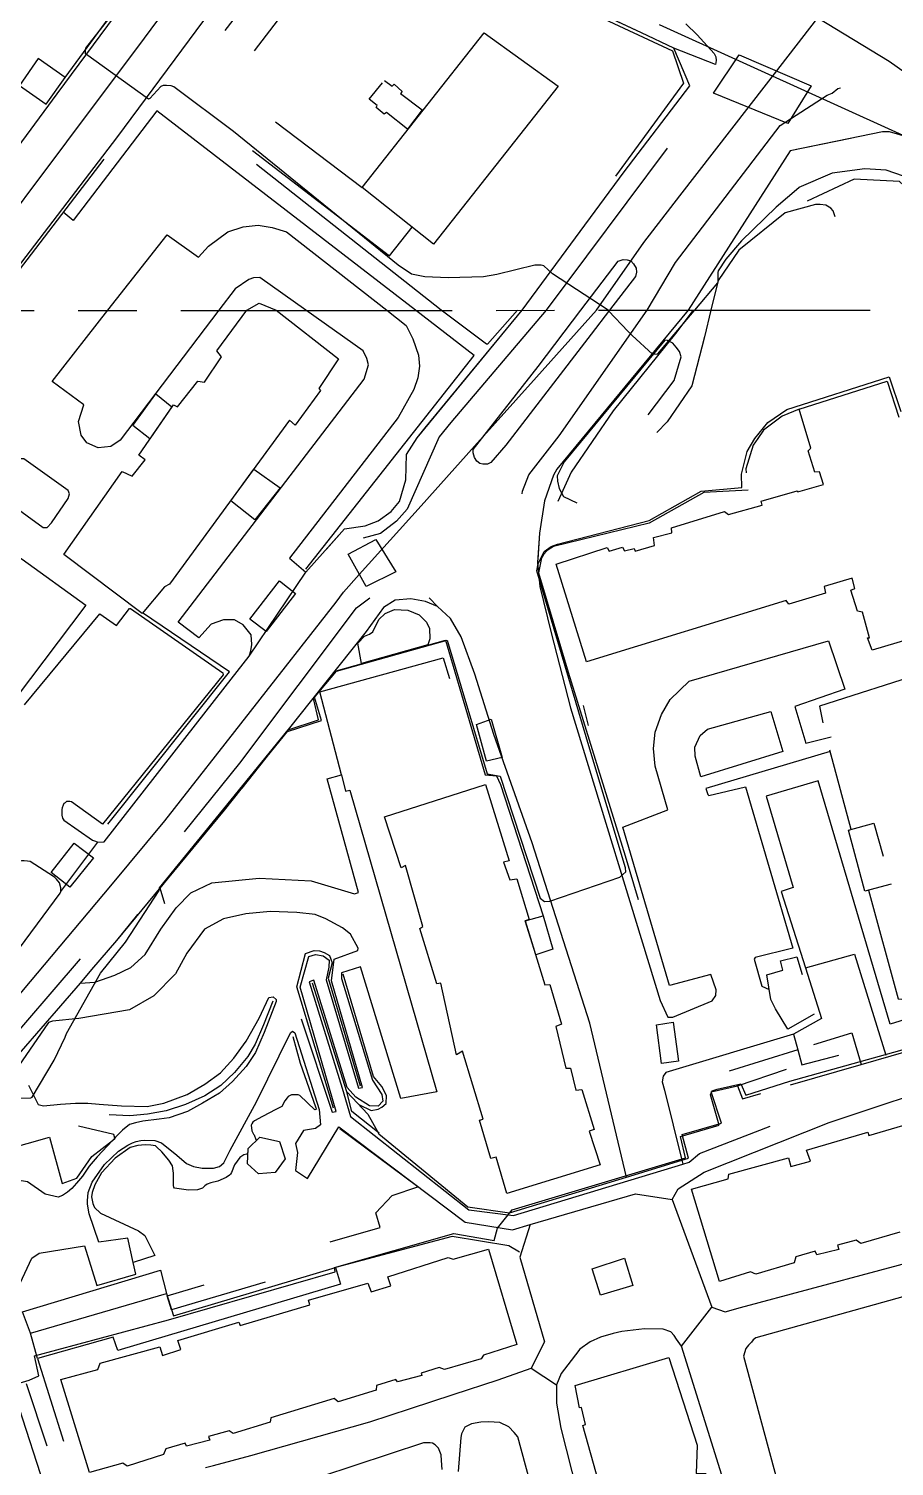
# Model space of a CAD drawing. Header units: millimetres. Extents: x 198785 to 203305, y 542885 to 545889.
# Drawn here: x 201592.6 to 201698.2, y 544363.3 to 544538.7 of the extents above; entities that cross this region are included whole.
import ezdxf

# ---------------------------------------------------------------- set-up
doc = ezdxf.new("R2010")
doc.units = ezdxf.units.MM
for name, pattern in [('FENCE_25K', [54.3, 28.7, -9.2, -16.4]), ('HIDDEN_BULD_25K', [28.8, 18.4, -10.4]), ('HIDDEN_EMD_25K', [50.97, 33.12, -5.36, 7.13, -5.36]), ('HIDDEN_IN_25K', [56.5, 36.5, -20])]:
    doc.linetypes.add(name, pattern=pattern)
for name, color, linetype in [('A0013114', 253, 'Continuous'), ('A0013118', 253, 'Continuous'), ('A0023214', 253, 'Continuous'), ('A0033324', 253, 'Continuous'), ('A0043325', 253, 'Continuous'), ('B0014111', 253, 'Continuous'), ('B0014115', 253, 'Continuous'), ('B0014116', 253, 'Continuous'), ('B0024120', 253, 'Continuous'), ('B0024127', 253, 'Continuous'), ('C0076117', 253, 'Continuous'), ('C0523121', 253, 'Continuous'), ('F0017111', 253, 'Continuous'), ('F0047224', 253, 'Continuous'), ('G0018117', 253, 'Continuous')]:
    doc.layers.add(name, color=color, linetype=linetype)

msp = doc.modelspace()

# ---------------------------------------------------------------- linework, layer by layer
at = {"layer": 'A0013114'}
for points in [[(201576.7, 544504.33), (201584.81, 544515.52), (201596.08, 544530.74), (201612.76, 544553.29), (201613.82, 544560.62), (201611.72, 544564.22), (201611.1, 544564.51), (201582.54, 544576.79)], [(201652.78, 544504.34), (201665.24, 544521.25), (201673.25, 544531.75), (201671.29, 544536.33), (201667.33, 544538.21), (201631.77, 544554.85), (201629.03, 544555.07), (201623.61, 544552.82), (201603.32, 544525.39), (201587.22, 544504.34)], [(201716.91, 544504.35), (201711.82, 544512.46), (201704.7, 544520.94), (201703.39, 544522.69), (201702.68, 544523.39), (201701.04, 544524.73), (201700.47, 544525.04), (201699.84, 544525.47), (201697.59, 544526.1), (201696.74, 544526.12), (201685.47, 544523.8), (201673.05, 544504.35)], [(201590.1, 544424.63), (201596.45, 544433.21), (201596.51, 544433.42), (201601.03, 544439.42), (201601.81, 544439.48), (201616.55, 544458.37), (201619.5, 544462.11), (201626.42, 544472.38), (201628.76, 544475.01), (201631.13, 544477.66), (201633.65, 544478.03), (201635.23, 544478.66), (201636.81, 544479.8), (201637.81, 544481.01), (201638.61, 544483.64), (201638.69, 544486.74), (201639.97, 544488.79), (201640.96, 544490), (201652.78, 544504.34)], [(201652.78, 544504.34), (201652.78, 544504.34)], [(201673.05, 544504.35), (201657, 544484.94), (201656.6, 544484.21)], [(201673.05, 544504.35), (201673.05, 544504.35)], [(201637.32, 544468.95), (201635.88, 544468.05), (201633.78, 544465.15), (201625.53, 544454.76), (201616.45, 544443.34), (201603.3, 544427.44), (201600.28, 544423.87), (201598.88, 544422.22), (201589.29, 544411.13), (201588.96, 544411.15), (201588.43, 544411.1), (201588.13, 544410.99), (201581.3, 544402.1), (201569.33, 544385.54), (201566.12, 544381.18), (201562.2, 544376.24), (201560.21, 544373.07), (201559.41, 544368.9), (201558.57, 544368.43), (201571.88, 544346.83)]]:
    msp.add_lwpolyline(points, dxfattribs=at)
at = {"layer": 'A0013118'}
for points in [[(201602.26, 544504.34), (201609.48, 544513.56), (201613.3, 544510.82), (201614.52, 544512.15), (201616.9, 544513.9), (201618.77, 544514.53), (201620.59, 544514.74), (201622.29, 544514.46), (201624.03, 544513.91), (201636.28, 544504.34)], [(201626.42, 544504.34), (201620.8, 544508.33), (201620.03, 544508.28), (201619.46, 544508.1), (201617.78, 544506.94), (201615.8, 544504.34)], [(201615.81, 544504.34), (201603.76, 544488.47), (201602.64, 544487.71), (201601.07, 544487.57), (201599.69, 544488.16), (201598.99, 544489.11), (201598.69, 544490.77), (201599.31, 544492.78), (201595.45, 544495.64), (201602.26, 544504.34)], [(201602.26, 544504.34), (201602.26, 544504.34)], [(201619.5, 544462.11), (201619.71, 544462.77), (201619.8, 544463.54), (201619.72, 544464.73), (201618.77, 544465.93), (201617.7, 544466.57), (201616.36, 544466.56), (201614.87, 544466.05), (201613.36, 544464.35), (201610.82, 544466.28), (201633.52, 544495.93), (201634.05, 544497.67), (201633.85, 544498.46), (201633.39, 544499.4), (201626.42, 544504.34)], [(201615.81, 544504.34), (201615.81, 544504.34)], [(201636.28, 544504.34), (201638.64, 544502.49), (201639.46, 544500.86), (201640.14, 544498.85), (201640.25, 544497.52), (201640.08, 544496.1), (201639.58, 544494.67), (201637.66, 544491.27), (201624.42, 544474.07), (201626.42, 544472.38)], [(201626.42, 544504.34), (201626.42, 544504.34)], [(201636.28, 544504.34), (201636.28, 544504.34)], [(201656.6, 544484.21), (201655.53, 544481.07), (201654.89, 544477.12), (201654.66, 544473.54), (201654.96, 544470.64), (201656.33, 544464.99), (201658.7, 544455.8), (201669.64, 544420.1)], [(201661.06, 544417.35), (201654.03, 544439.34), (201649.35, 544452.57), (201647.01, 544459.94), (201645.36, 544464.48), (201644.05, 544466.72), (201642.48, 544468.17), (201641.01, 544468.79), (201639.21, 544469.11), (201637.32, 544468.95)], [(201592.11, 544456.2), (201601.28, 544467.28), (201603.32, 544465.88), (201604.89, 544467.93), (201605.04, 544467.96), (201616.29, 544460.07), (201616.32, 544459.85), (201601.59, 544441.6), (201597.84, 544444.36), (201597.64, 544444.39), (201597.3, 544444.38), (201597.21, 544444.38), (201597.05, 544444.24), (201596.91, 544444.14), (201596.82, 544443.93), (201596.68, 544443.61), (201596.63, 544443.42), (201596.63, 544442.93), (201596.66, 544442.71), (201596.74, 544442.35), (201596.87, 544442.1), (201600.4, 544439.67), (201600.76, 544439.54), (201601.03, 544439.42)], [(201669.64, 544420.1), (201670.57, 544418.05), (201671.16, 544418.07), (201675.97, 544420.05), (201676.42, 544420.71), (201676.47, 544421.4), (201675.79, 544423.26), (201670.75, 544421.92), (201665.08, 544441.26), (201670.57, 544443.37), (201669.02, 544448.7), (201668.8, 544450.85), (201669.03, 544452.86), (201669.77, 544454.99), (201670.84, 544456.85), (201673.17, 544459.07), (201690.15, 544464.01), (201692.16, 544458.08), (201686.03, 544455.97), (201687.4, 544451.52), (201690.47, 544452.29)], [(201674.59, 544447.4), (201673.88, 544449.91), (201673.83, 544451.01), (201674.52, 544452.43), (201675.41, 544453.21), (201683.12, 544455.39), (201684.58, 544450.48), (201674.59, 544447.4)], [(201596.51, 544433.42), (201596.53, 544433.84), (201596.38, 544434.45), (201595.99, 544434.91), (201595.79, 544435.1), (201595.64, 544435.23), (201592.79, 544437.06), (201592.45, 544437.12), (201592.04, 544437.16), (201591.73, 544437.16), (201591.32, 544437.08), (201590.89, 544436.91), (201590.68, 544436.71), (201588.78, 544434.54), (201580.82, 544441.08), (201589.38, 544452.77)], [(201690.36, 544450.5), (201675.21, 544445.96), (201675.45, 544445.25), (201675.56, 544445.11), (201680.02, 544446.19), (201685.82, 544426.47), (201681.19, 544425.34), (201681.08, 544425.13), (201682.01, 544421.84), (201682.91, 544421.45)], [(201598.88, 544422.22), (201600.67, 544422.33), (201603.11, 544423.17), (201605.08, 544424.14), (201606.79, 544425.72), (201608.71, 544428.8), (201610.6, 544431.42), (201612.39, 544433.25), (201614.96, 544434.47), (201620.71, 544435.01), (201627.04, 544434.7), (201632.35, 544433.12), (201632.81, 544433.28), (201629.02, 544447.14), (201630.74, 544447.65), (201631.23, 544445.65), (201631.77, 544445.76), (201642.39, 544408.97), (201637.99, 544408.15), (201633.08, 544424.2), (201630.77, 544423.48), (201630.74, 544422.78), (201634.55, 544410.36), (201635.68, 544408.64), (201635.78, 544407.8), (201635.21, 544407.21), (201634.16, 544407.24), (201632.51, 544408.28), (201631.43, 544409.5), (201627.37, 544422.56), (201626.8, 544422.37), (201630.83, 544409.38)], [(201625.82, 544417.88), (201629.63, 544406.46), (201630.12, 544406.57), (201625.71, 544421.74), (201626.76, 544425.47), (201627.57, 544425.7), (201628.51, 544425.55), (201629.27, 544425.03), (201629.23, 544424.16), (201628.89, 544422.63), (201632.84, 544409.38), (201633.33, 544409.5), (201629.55, 544422.49), (201629.85, 544425.14), (201632.75, 544426.19), (201632.8, 544426.48), (201631.86, 544428.19), (201630.89, 544428.95), (201628.83, 544430.05), (201627.56, 544430.59), (201625.3, 544430.84), (201622.07, 544430.96), (201619.1, 544430.66), (201616.36, 544430.05), (201614.03, 544428.82), (201611.9, 544425.88), (201610.51, 544423.35), (201607.86, 544420.67), (201604.89, 544418.97), (201598.7, 544417.89), (201595.5, 544417.59), (201595, 544417.41), (201590.45, 544410.8)], [(201592.59, 544409.77), (201593.77, 544407.42), (201594.42, 544407.26), (201596.5, 544407.44), (201598.31, 544407.57), (201599.27, 544407.55), (201599.83, 544407.55), (201601.19, 544407.46), (201603.91, 544407.26), (201607.05, 544407.17), (201609.09, 544407.55), (201611.92, 544408.63), (201614.08, 544409.88), (201615.98, 544411.25), (201617.62, 544413.06), (201619.12, 544415.13), (201620.71, 544417.95), (201621.89, 544420.45), (201622.44, 544420.54), (201622.77, 544420.21), (201622.79, 544419.97), (201621.33, 544416.18), (201620.25, 544413.74), (201619.14, 544412.04), (201617.46, 544410.2), (201615.87, 544408.77), (201613.82, 544407.56), (201611.96, 544406.56), (201609.72, 544405.78), (201608.53, 544405.62), (201606.54, 544405.38), (201605.62, 544405.16), (201604.91, 544404.95), (201604.06, 544404.29), (201603.18, 544403.4), (201603.1, 544403.31)], [(201665.5, 544398.55), (201661.06, 544417.35)], [(201605.36, 544388.12), (201604.68, 544391.11), (201601.15, 544390.61), (201599.99, 544394.08), (201599.76, 544395.25), (201599.77, 544395.65), (201599.85, 544396.67), (201600.33, 544397.94), (201601.86, 544400.09), (201603.54, 544401.69), (201604.68, 544402.46), (201605.27, 544402.72), (201605.71, 544402.89), (201606.27, 544403.02), (201606.77, 544403.06), (201607.97, 544403), (201608.81, 544402.71), (201610.67, 544401.21), (201611.87, 544400.2), (201612.72, 544399.83), (201613.78, 544399.65), (201615.14, 544399.63), (201615.86, 544399.82), (201616.42, 544400.3), (201616.66, 544400.78), (201617.17, 544401.85), (201620.38, 544407.72), (201624.54, 544416.14), (201624.78, 544416.36), (201625.07, 544416.16), (201628.03, 544406.78), (201628.13, 544405.86), (201628.18, 544404.91), (201627.57, 544404.48), (201626.12, 544404.22), (201625.13, 544402.66), (201625.38, 544401.55), (201625.14, 544399.36), (201626.61, 544398.38), (201630.42, 544404.68), (201645.82, 544393.06), (201651.61, 544392.12), (201653.78, 544392.75)], [(201685.9, 544415.99), (201670.33, 544411.32), (201669.99, 544410.88), (201669.85, 544410.19), (201670.13, 544409.14), (201672.26, 544400.6)], [(201671.09, 544395.82), (201671.82, 544397.13), (201674.97, 544399.13), (201690.22, 544405.19), (201706.39, 544410.56), (201704.83, 544415.37)], [(201630.83, 544409.38), (201631.85, 544405.94), (201646.27, 544394.53), (201651.74, 544393.85), (201672.38, 544400.13)], [(201603.1, 544403.31), (201602.82, 544403.02)], [(201672.38, 544400.13), (201673.15, 544400.37), (201674.4, 544401.42), (201683.05, 544404.75)], [(201602.82, 544403.02), (201600.97, 544401.02), (201599.96, 544399.89), (201599.17, 544398.65), (201598.44, 544397.79), (201597.88, 544397.14), (201597.32, 544396.71), (201596.72, 544396.31), (201596.18, 544396.09), (201594.61, 544396.45), (201592.44, 544397.97), (201590.17, 544398.33), (201588.79, 544398.28), (201587.41, 544397.72), (201586.03, 544396.32), (201585.7, 544395.43), (201585.67, 544390.72), (201585.62, 544389.67), (201585.34, 544388.87)], [(201672.26, 544400.6), (201672.38, 544400.13)], [(201653.78, 544392.75), (201666.62, 544396.51), (201671.09, 544395.82)], [(201671.09, 544395.82), (201675.91, 544382.65)], [(201653.78, 544392.75), (201652.52, 544388.78), (201655.52, 544378.45), (201653.9, 544375.24)], [(201677.97, 544359.57), (201672.23, 544377.91), (201675.91, 544382.65), (201677.53, 544382.11), (201679.4, 544382.61), (201713.39, 544391.75), (201714.22, 544391.63), (201717.85, 544390.48), (201718.21, 544390.13), (201719.3, 544386.82), (201715.07, 544385.43), (201714.67, 544386.8), (201714.47, 544387.09), (201714.21, 544387.26), (201712.8, 544387.43), (201708.7, 544386.59), (201681.27, 544378.91), (201680.98, 544378.68), (201680.78, 544378.39), (201680.4, 544378.02), (201680.08, 544377.64), (201679.77, 544376.69), (201684.59, 544358.92)], [(201589.63, 544381.42), (201592.99, 544388.67), (201593.88, 544389.28), (201599.42, 544390.16), (201600.92, 544385.3), (201605.69, 544386.7), (201605.36, 544388.12)], [(201672.23, 544377.91), (201671.61, 544378.77), (201671.33, 544379.23), (201670.91, 544379.64), (201669.97, 544379.99), (201667.71, 544380.01), (201665.65, 544379.8), (201664.94, 544379.69), (201663.87, 544379.46), (201662.33, 544379.02), (201661.08, 544378.44), (201659.84, 544377.54), (201658.75, 544376.16), (201657.53, 544374.59), (201656.98, 544373.18)], [(201614.18, 544363.1), (201615.16, 544363.36), (201619.68, 544364.57), (201634.2, 544368.66), (201639.19, 544370.31), (201644.38, 544372.01), (201649.88, 544373.82), (201653.9, 544375.24), (201656.98, 544373.18), (201656.98, 544371.45), (201656.98, 544370.94), (201657.51, 544367.89), (201659.49, 544360.05)], [(201657.97, 544345.82), (201652.28, 544366.86), (201651.8, 544367.38), (201651.17, 544368.06), (201650.08, 544368.6), (201648.68, 544368.67), (201647.75, 544368.63), (201646.61, 544368.45), (201645.8, 544368.01), (201645.41, 544367.21), (201645.33, 544366.77), (201644.97, 544362.63)], [(201643.05, 544362.84), (201642.97, 544363.94), (201642.92, 544364.66), (201642.57, 544365.48), (201642.16, 544365.86), (201641.85, 544366.09), (201641.57, 544366.12), (201640.98, 544366.12), (201640.76, 544366.1), (201619.82, 544359.21)]]:
    msp.add_lwpolyline(points, dxfattribs=at)
at = {"layer": 'A0023214'}
for points in [[(201581.85, 544504.33), (201581.85, 544504.34), (201602.32, 544531.68), (201605.9, 544536.46), (201622.66, 544559.11), (201629.67, 544568.58)], [(201661.87, 544504.35), (201661.87, 544504.35), (201667.61, 544512.6), (201672.02, 544518.3), (201682.58, 544531.94), (201688.86, 544540.05)], [(201688.86, 544540.05), (201697.56, 544534.74), (201702.45, 544531.3), (201702.89, 544530.99), (201704.77, 544529.67), (201710.24, 544524.03), (201713.45, 544518.93), (201715.06, 544516.38), (201716.78, 544513.22), (201721.62, 544504.35), (201721.62, 544504.35)], [(201549.83, 544376.29), (201555.76, 544379.92), (201564.89, 544386.52), (201585.55, 544413.81), (201602.63, 544434.09), (201609.21, 544442.04), (201630.1, 544468.71), (201631, 544469.95), (201632.91, 544472.08), (201640.46, 544480.48), (201646.99, 544487.76), (201654.53, 544496.16), (201661.87, 544504.35)]]:
    msp.add_lwpolyline(points, dxfattribs=at)
at = {"layer": 'A0033324', "linetype": 'HIDDEN_IN_25K', "flags": 128}
for points in [[(201676.39, 544534.35), (201671.29, 544536.33), (201667.33, 544538.21), (201631.77, 544554.85), (201629.03, 544555.07), (201623.61, 544552.82), (201629.34, 544556.9), (201633.46, 544558.47), (201652.4, 544549.61), (201671.15, 544540.83), (201674.13, 544537.97), (201676.2, 544535.67), (201676.41, 544535.26), (201676.46, 544534.84), (201676.39, 544534.35)], [(201652.78, 544504.34), (201665.24, 544521.25), (201673.25, 544531.75), (201671.29, 544536.33), (201676.39, 544534.35), (201676.33, 544533.95), (201671.8, 544525.91), (201655.72, 544504.34), (201655.72, 544504.34)], [(201668.05, 544504.35), (201671.51, 544510.16), (201684.25, 544526.88), (201690.01, 544530.58), (201690.59, 544530.84), (201691.3, 544531.42), (201693.21, 544531.82), (201695.1, 544531.83), (201697, 544531.38), (201701.16, 544528.87), (201700.38, 544527.26), (201697.59, 544526.1), (201696.74, 544526.12), (201685.47, 544523.8), (201673.05, 544504.35)], [(201655.72, 544504.34), (201644.08, 544490.63), (201642.65, 544488.91), (201638.76, 544480.05), (201637.48, 544478.59), (201635.5, 544477.11), (201633.24, 544476.49), (201631.15, 544475.55), (201628.72, 544473.52), (201626.36, 544471), (201625.35, 544471.18), (201624.43, 544471.81), (201624.04, 544472.86), (201624.1, 544473.6), (201624.42, 544474.07), (201626.42, 544472.38), (201628.76, 544475.01), (201631.13, 544477.66), (201633.65, 544478.03), (201635.23, 544478.66), (201636.81, 544479.8), (201637.81, 544481.01), (201638.61, 544483.64), (201638.69, 544486.74), (201639.97, 544488.79), (201652.78, 544504.34), (201652.78, 544504.34)], [(201673.05, 544504.35), (201673.05, 544504.35), (201657, 544484.94), (201656.6, 544484.21), (201655.53, 544481.07), (201654.89, 544477.12), (201654.66, 544473.54), (201654.96, 544470.64), (201655.47, 544468.55), (201654.05, 544469.74), (201652.85, 544471.49), (201652.53, 544472.4), (201652.35, 544473.73), (201652.29, 544474.86), (201652.29, 544477.26), (201652.48, 544479.98), (201652.83, 544482.25), (201653.6, 544484.26), (201657.31, 544489.03), (201668.05, 544504.35), (201668.05, 544504.35)], [(201641.46, 544469.24), (201642.48, 544468.17), (201641.01, 544468.79), (201639.21, 544469.11), (201637.32, 544468.95), (201635.88, 544468.05), (201633.78, 544465.15), (201625.53, 544454.76), (201616.45, 544443.34), (201603.3, 544427.44), (201600.28, 544423.87), (201598.88, 544422.22), (201589.29, 544411.13), (201588.96, 544411.15), (201588.43, 544411.1), (201588.13, 544410.99), (201581.3, 544402.1), (201569.33, 544385.54), (201566.12, 544381.18), (201562.2, 544376.24), (201560.21, 544373.07), (201559.41, 544368.9), (201558.57, 544368.43), (201558.53, 544369.13), (201559.23, 544373.16), (201560.05, 544375.02), (201561.11, 544377.43), (201561.42, 544378.12), (201569.05, 544387.57), (201588.25, 544412.78), (201601.82, 544428.55), (201618.36, 544449.05), (201632.59, 544468.02), (201634.81, 544469.73), (201636.95, 544470.38), (201638.31, 544470.42), (201638.96, 544470.25), (201639.58, 544470.09), (201641.46, 544469.24)]]:
    msp.add_lwpolyline(points, dxfattribs=at)
at = {"layer": 'A0043325'}
for points in [[(201688.05, 544531.74), (201685.19, 544527.13), (201676.11, 544530.85), (201679.27, 544535.53), (201688.05, 544531.74)], [(201637.37, 544472.41), (201633.77, 544470.61), (201631.57, 544474.59), (201634.96, 544476.38), (201637.37, 544472.41)], [(201625.16, 544469.79), (201621.56, 544465.15), (201619.57, 544466.64), (201623.2, 544471.3), (201625.16, 544469.79)], [(201650.36, 544449.74), (201648.45, 544449.31), (201647.24, 544453.8), (201648.99, 544454.42), (201650.36, 544449.74)], [(201600.52, 544437.53), (201597.62, 544433.93), (201595.34, 544435.74), (201598.15, 544439.31), (201600.52, 544437.53)], [(201671.84, 544412.7), (201669.78, 544412.39), (201669.16, 544417.12), (201671.22, 544417.45), (201671.84, 544412.7)]]:
    msp.add_lwpolyline(points, dxfattribs=at)
at = {"layer": 'B0014111'}
msp.add_lwpolyline([(201641.28, 544463.52), (201633.21, 544461.23), (201632.73, 544463.7), (201633.55, 544464.57), (201634.17, 544464.82), (201634.59, 544465.1), (201635.32, 544466.6), (201636.09, 544467.35), (201637.2, 544467.84), (201638.84, 544467.75), (201640.24, 544467.17), (201641.12, 544466.29), (201641.47, 544465.51), (201641.54, 544464.22), (201641.28, 544463.52)], dxfattribs=at)
at = {"layer": 'B0014115'}
for points in [[(201657.17, 544531.7), (201641.96, 544512.42), (201633.27, 544519.32), (201648.16, 544538.22), (201657.17, 544531.7)], [(201619.19, 544504.34), (201619.19, 544504.34), (201620.72, 544505.2), (201622.79, 544504.34)], [(201622.79, 544504.34), (201622.79, 544504.34), (201630.39, 544498.41), (201627.98, 544494.8), (201628.2, 544494.56), (201625.12, 544490.32), (201624.41, 544490.93), (201609.76, 544470.9), (201609.16, 544470.57), (201606.43, 544467.35), (201596.91, 544474.54), (201604.02, 544484.68), (201605.22, 544484.08), (201606.8, 544486.1), (201606.02, 544486.67), (201610.26, 544492.79), (201610.77, 544492.55), (201613.23, 544495.69), (201614.05, 544495.57), (201616.12, 544498.67), (201615.57, 544499.39), (201619.19, 544504.34)], [(201706.42, 544466.12), (201695.46, 544462.85), (201694.89, 544464.36), (201695.17, 544464.38), (201694.28, 544467.48), (201693.68, 544467.62), (201692.88, 544470.16), (201693.37, 544470.37), (201693.03, 544471.65), (201689.62, 544470.64), (201689.78, 544469.82), (201685.3, 544468.48), (201684.98, 544468.9), (201660.64, 544461.42), (201656.95, 544473.36), (201663.17, 544475.4), (201663.41, 544474.93), (201665.01, 544475.41), (201665.27, 544475), (201666.47, 544475.27), (201666.57, 544474.94), (201668.92, 544475.62), (201668.81, 544476.59), (201671.06, 544477.18), (201671, 544477.79), (201677.46, 544479.78), (201677.94, 544479.4), (201682.06, 544480.54), (201681.96, 544481.05), (201686.33, 544482.31), (201686.42, 544482.18), (201689.53, 544483.06), (201689.04, 544484.64), (201688.47, 544484.59), (201687.69, 544487.2), (201688.01, 544487.5), (201686.57, 544492.28), (201697.32, 544495.7)], [(201697.32, 544495.7), (201698.72, 544491.28)], [(201650.53, 544436.98), (201651.28, 544434.81), (201652.14, 544434.94), (201653.66, 544429.99), (201653.15, 544429.83), (201655.57, 544422), (201656.16, 544422.06), (201657.58, 544417.21), (201656.91, 544416.93), (201658.11, 544411.84), (201658.7, 544411.84), (201659.35, 544409.16), (201660.06, 544409.22), (201661.56, 544404.36), (201660.97, 544404.14), (201662.3, 544400.05), (201650.91, 544396.55), (201649.61, 544400.98), (201648.97, 544400.82), (201647.57, 544405.48), (201648.03, 544405.6), (201645.5, 544413.92), (201644.8, 544413.47), (201642.88, 544422.23), (201642.38, 544422.14), (201640.31, 544428.89), (201640.69, 544429.13), (201638.56, 544436.56), (201638.05, 544436.31), (201636.02, 544442.5), (201648.31, 544446.47), (201651.22, 544437.15), (201650.53, 544436.98)], [(201698.85, 544391.82), (201694.1, 544390.46), (201693.52, 544390.86), (201691.25, 544390.25), (201691.41, 544389.69), (201688.71, 544389.04), (201688.52, 544389.5), (201686.17, 544388.8), (201685.96, 544388.07), (201681.3, 544386.68), (201680.65, 544387), (201676.87, 544385.79), (201673.45, 544397.09), (201677.93, 544398.35), (201677.99, 544398.92), (201685.28, 544400.91), (201685.55, 544399.83), (201687.94, 544400.49), (201687.46, 544401.84), (201694.93, 544404.03), (201695.06, 544403.63), (201704.04, 544406.25)], [(201648.67, 544389.75), (201652.12, 544378.11), (201648.08, 544376.8), (201647.79, 544376.38), (201643.32, 544375.07), (201642.66, 544375.3), (201640.46, 544374.62), (201640.54, 544374.31), (201637.6, 544373.57), (201637.38, 544373.85), (201635.04, 544373.09), (201634.98, 544372.53), (201630.34, 544371.13), (201629.85, 544371.53), (201622.12, 544369.18), (201622.04, 544368.62), (201617.55, 544367.25), (201617.06, 544367.59), (201614.53, 544366.88), (201614.68, 544366.45), (201611.87, 544365.72), (201611.69, 544366.07), (201609.31, 544365.38), (201609.05, 544364.67), (201604.62, 544363.26), (201604.07, 544363.65), (201600.04, 544362.48), (201596.52, 544373.85), (201601.04, 544375.08), (201601.33, 544375.83), (201608.58, 544377.82), (201608.92, 544376.78), (201611.17, 544377.49), (201610.8, 544378.59), (201618.22, 544380.84), (201618.4, 544380.43), (201626.91, 544382.95), (201626.73, 544383.52), (201633.98, 544385.6), (201634.37, 544384.56), (201636.79, 544385.26), (201636.42, 544386.39), (201643.75, 544388.74), (201644.36, 544388.51), (201648.67, 544389.75)], [(201670.67, 544376.51), (201674.15, 544365.82), (201674.01, 544362.37), (201675.19, 544362.37), (201682.17, 544340.32), (201682.12, 544336.52), (201683.1, 544336.5), (201686.52, 544324.48), (201674.64, 544321.03), (201673.72, 544323.41), (201674.08, 544323.53), (201673.67, 544325.46), (201673.09, 544325.36), (201667.85, 544342.52), (201668.29, 544342.77), (201665.75, 544351.13), (201665.02, 544350.97), (201660.21, 544368.23), (201660.53, 544368.36), (201660.03, 544370.44), (201659.8, 544370.39), (201659.24, 544373.11), (201670.67, 544376.51)], [(201590.98, 544371.69), (201594.85, 544359.72), (201590.7, 544358.34), (201590.47, 544357.83), (201585.78, 544356.48), (201585.4, 544357.11), (201583.25, 544356.55), (201583.46, 544355.83), (201578.64, 544354.4), (201578.26, 544354.71), (201574.57, 544353.64), (201574.73, 544353.11), (201574.21, 544353.12), (201570.46, 544365.41), (201576.86, 544367.29), (201577.04, 544366.98), (201578.69, 544367.41), (201578.9, 544366.9), (201583.34, 544367.99), (201583.11, 544368.9), (201584.84, 544369.36), (201584.77, 544369.95), (201590.98, 544371.69)]]:
    msp.add_lwpolyline(points, dxfattribs=at)
at = {"layer": 'B0014116', "linetype": 'HIDDEN_BULD_25K', "flags": 128}
for points in [[(201636, 544532.39), (201636.92, 544531.68), (201637.17, 544531.92), (201638.17, 544531.05), (201637.97, 544530.81), (201640.61, 544528.81), (201638.79, 544526.43), (201636.25, 544528.48), (201635.96, 544528.28), (201634.98, 544529.08), (201635.11, 544529.32), (201634.15, 544530.09), (201636, 544532.39)], [(201610.08, 544492.55), (201607.37, 544488.65), (201605.31, 544490.27), (201608.12, 544494.15), (201610.08, 544492.55)], [(201623.29, 544482.66), (201620.18, 544478.76), (201617.25, 544481.1), (201620.07, 544484.96), (201623.29, 544482.66)], [(201697.8, 544434.3), (201694.59, 544433.45), (201692.59, 544440.87), (201695.69, 544441.74), (201697.8, 544434.3)], [(201656.55, 544426.38), (201654.46, 544425.68), (201653.17, 544429.81), (201655.35, 544430.42), (201656.55, 544426.38)], [(201688.41, 544418.43), (201685.2, 544416.61), (201683.7, 544419.1), (201683.1, 544420.21), (201682.64, 544423.22), (201684.57, 544423.79), (201684.3, 544424.94), (201686.31, 544425.43), (201688.41, 544418.43)], [(201622.65, 544399.09), (201620.65, 544398.95), (201619.28, 544400.18), (201619.37, 544402.02), (201620.81, 544403.42), (201623.19, 544402.89), (201623.87, 544400.76), (201622.65, 544399.09)], [(201666.29, 544385.3), (201662.34, 544384.14), (201661.31, 544387.33), (201665.26, 544388.67), (201666.29, 544385.3)], [(201621.44, 544385.72), (201610.03, 544382.34), (201609.5, 544384.04), (201620.94, 544387.42), (201621.44, 544385.72)]]:
    msp.add_lwpolyline(points, dxfattribs=at)
at = {"layer": 'B0024120', "linetype": 'FENCE_25K', "flags": 128}
for points in [[(201597.04, 544532.77), (201606.96, 544546.29), (201610.52, 544551.13), (201612.4, 544554.78), (201612.64, 544559.27), (201610.37, 544563.21), (201581.24, 544575.95), (201574.65, 544573.54), (201543.74, 544531.22), (201577.18, 544505.73), (201590.11, 544523.33)], [(201616.72, 544540.78), (201625.23, 544552.77), (201632.41, 544554.17), (201671.13, 544535.99), (201672.45, 544532.07), (201652.22, 544504.34)], [(201642.9, 544504.34), (201642.9, 544504.34), (201609.55, 544530.7), (201607.91, 544530.83), (201587.66, 544504.34)], [(201701.99, 544504.35), (201701.99, 544504.35), (201701.34, 544517.72), (201698.81, 544520.07), (201693.27, 544520.33), (201684.64, 544516.28), (201679.01, 544512.35), (201676.77, 544509.23), (201673.66, 544504.35)], [(201652.22, 544504.34), (201652.22, 544504.34), (201648.55, 544500.19), (201648.44, 544500.19), (201642.9, 544504.34)], [(201673.66, 544504.35), (201673.66, 544504.35), (201671.5, 544501.52), (201663.88, 544492.06), (201658.75, 544484.58), (201656.63, 544479.89), (201655.95, 544475.83), (201656.09, 544471.73), (201657.26, 544467.45), (201660.86, 544453.66)], [(201630.74, 544447.65), (201628.12, 544457.78), (201643.15, 544461.92), (201646.73, 544450.29), (201631.77, 544445.76)], [(201701.51, 544420.97), (201718.41, 544425.87), (201718.48, 544426.11), (201712.64, 544445.75), (201707.82, 544461.92), (201707.56, 544461.96), (201689.06, 544456.01), (201689.47, 544454)], [(201692.92, 544440.96), (201690.32, 544450.66)], [(201695.04, 544433.57), (201698.65, 544420.29), (201699, 544420.25), (201699.18, 544420.3)]]:
    msp.add_lwpolyline(points, dxfattribs=at)
at = {"layer": 'B0024127'}
msp.add_lwpolyline([(201593.76, 544535.07), (201591.47, 544531.79), (201594.74, 544529.49), (201597.04, 544532.77), (201593.76, 544535.07)], dxfattribs=at)
at = {"layer": 'C0076117'}
for points in [[(201592.02, 544486.22), (201591.59, 544486.21), (201591.27, 544485.96), (201588.75, 544482.68), (201588.62, 544482.22), (201588.91, 544481.76), (201594.35, 544477.82), (201594.86, 544477.82), (201595.39, 544478.41), (201597.43, 544481.37), (201597.6, 544481.92), (201597.43, 544482.33), (201592.02, 544486.22)], [(201629.77, 544406.97), (201625.31, 544421.78), (201626.35, 544425.82), (201627.41, 544426.19), (201628.09, 544426.17), (201628.65, 544425.97), (201629.28, 544425.58), (201629.62, 544424.68), (201629.14, 544422.82), (201633.03, 544409.7)], [(201632.88, 544407.39), (201634.36, 544406.68), (201635.24, 544406.82), (201635.67, 544407.06), (201636.21, 544407.54), (201636.26, 544408.5), (201635.67, 544409.59), (201634.67, 544410.81), (201630.95, 544423.3)], [(201635.33, 544403.92), (201632, 544406.56), (201631.39, 544408.97), (201627.22, 544422.2)]]:
    msp.add_lwpolyline(points, dxfattribs=at)
at = {"layer": 'C0523121'}
for points in [[(201659.95, 544504.35), (201664.5, 544510.34), (201665.12, 544510.54), (201665.6, 544510.51), (201666.03, 544510.37), (201666.38, 544510.02), (201666.7, 544509.5), (201666.75, 544509), (201666.63, 544508.48), (201663.46, 544504.35)], [(201663.46, 544504.35), (201661.2, 544501.41), (201650.81, 544487.88), (201648.95, 544485.75), (201648.55, 544485.55), (201648, 544485.54), (201647.62, 544485.64), (201647.25, 544485.93), (201646.96, 544486.36), (201646.82, 544486.94), (201646.8, 544487.36), (201654.75, 544497.49), (201659.95, 544504.34), (201659.95, 544504.35)]]:
    msp.add_lwpolyline(points, dxfattribs=at)
at = {"layer": 'F0017111'}
for points, elevation in [([(201663.28, 544504.35), (201656.49, 544508.78), (201655.43, 544509.78), (201655.09, 544509.85), (201654.35, 544509.83), (201649.72, 544508.7), (201648.08, 544508.42), (201643.75, 544508.28), (201640.91, 544508.43), (201639.28, 544508.74), (201637.68, 544509.85), (201617.59, 544526.14), (201610.31, 544531.6), (201609.97, 544531.72), (201609.42, 544531.78), (201609.01, 544531.77), (201608.73, 544531.64), (201607.36, 544530.19), (201607.22, 544530.1), (201599.54, 544535.64), (201599.52, 544536.11), (201599.56, 544536.34), (201604.18, 544542.24)], 20), ([(201713.01, 544504.35), (201713.01, 544504.35), (201711.49, 544508.58), (201710.04, 544510.4), (201707.34, 544513.31), (201701.14, 544519.4), (201699.29, 544520.7), (201697.17, 544521.44), (201694.58, 544521.62), (201690.6, 544521.07), (201686.54, 544519.31), (201686.52, 544519.3), (201683.78, 544516.92), (201679.54, 544512.83), (201677.64, 544510.58), (201676.71, 544509.17), (201676.67, 544508.95), (201676.67, 544507.91), (201676.65, 544507.75), (201676.62, 544507.67), (201673.82, 544504.35)], 20), ([(201663.33, 544504.29), (201663.28, 544504.34), (201663.28, 544504.35)], 20), ([(201663.33, 544504.29), (201665.71, 544501.75), (201666.21, 544501.28), (201668.7, 544498.97), (201669.35, 544499.03), (201673.78, 544504.29)], 20), ([(201673.82, 544504.35), (201673.82, 544504.35), (201673.78, 544504.29)], 20), ([(201591.54, 544408.19), (201592.87, 544408.2), (201593.01, 544408.28), (201595.71, 544412.8), (201597.04, 544415.61), (201597.23, 544416.06), (201601.36, 544423.44), (201604.4, 544427.2), (201608.53, 544433.52), (201608.54, 544433.86), (201624.27, 544453.12), (201627.95, 544454.34), (201627.33, 544456.94), (201630.13, 544460.3), (201643.65, 544464.07), (201648.54, 544447.75), (201650.11, 544447.46), (201655, 544432.58), (201655.52, 544432.19), (201656.18, 544432.24), (201664.71, 544435.16), (201665.44, 544435.81), (201665.41, 544436.31), (201661.03, 544450.78), (201654.57, 544472.53), (201654.76, 544473.41), (201655.47, 544474.88), (201656.31, 544475.49), (201657.12, 544475.79), (201668.3, 544478.69), (201674.61, 544482.28), (201679.57, 544482.72), (201679.54, 544484.35), (201680.22, 544487.1), (201681.15, 544488.7), (201682.74, 544490.66), (201685.06, 544492.21), (201697.55, 544496.21), (201698.96, 544492)], 30), ([(201568.86, 544357.42), (201565.65, 544364.1), (201565.55, 544365.12), (201565.83, 544365.79), (201592.67, 544373.76), (201593.83, 544374.28), (201593.31, 544376.73), (201609.67, 544381.13), (201629.98, 544386.97), (201629.92, 544387.52), (201644.46, 544391.67), (201649.36, 544390.82), (201649.79, 544392.32), (201651.57, 544394.56), (201672.73, 544400.9), (201672.09, 544403.48), (201676.8, 544404.89), (201675.77, 544408.57), (201675.95, 544409.08), (201676.59, 544409.27), (201679.48, 544409.93), (201680.09, 544408.55), (201685.44, 544410.27), (201701.6, 544414.77)], 40)]:
    msp.add_lwpolyline(points, dxfattribs=dict(at, elevation=elevation))
at = {"layer": 'F0047224'}
for points in [[(201620.14, 544536), (201626.39, 544544.24), (201627.8, 544545.69), (201629.44, 544546.38), (201630.8, 544546.63), (201632.19, 544546.51), (201635.81, 544545.05), (201637.69, 544548.83), (201633.8, 544550.27), (201631.75, 544550.67), (201629.72, 544550.75), (201627.19, 544550.46), (201625.43, 544549.59), (201623.81, 544547.93), (201616.52, 544538.49)], [(201639.79, 544504.34), (201608.24, 544528.68), (201598.04, 544515.3), (201596.8, 544516.3)], [(201622.72, 544527.36), (201633.27, 544519.32)], [(201619.89, 544523.84), (201636.63, 544510.99), (201639.38, 544514.48)], [(201690.96, 544515.76), (201690.72, 544516.48), (201690.42, 544516.8), (201689.81, 544517.15), (201689.12, 544517.26), (201688.57, 544517.25), (201684.86, 544516.25), (201679.23, 544511.68), (201676.69, 544507.98), (201675.82, 544504.35)], [(201626.4, 544472.74), (201646.95, 544498.82), (201639.79, 544504.34)], [(201639.79, 544504.34), (201639.79, 544504.34)], [(201675.82, 544504.35), (201675.04, 544501.11), (201673.5, 544495.12), (201670.47, 544490.73), (201669.23, 544489.43)], [(201675.82, 544504.35), (201675.82, 544504.35)], [(201668.16, 544491.56), (201671.34, 544495.76), (201672.18, 544498.64), (201671.98, 544499.32), (201671.57, 544499.84), (201671.15, 544500.34), (201670.52, 544500.65), (201670.18, 544500.71), (201657.9, 544485.86), (201657.06, 544484.14), (201657.12, 544483.49), (201657.31, 544482.57), (201657.85, 544481.61), (201659.47, 544480.82)], [(201686.57, 544492.28), (201684.49, 544491.4), (201682.21, 544489.69), (201681.55, 544488.7), (201680.98, 544487.88), (201680.09, 544484.98), (201680.13, 544484.52)], [(201680.37, 544482.39), (201674.96, 544482.09), (201668.3, 544478.36), (201656.61, 544475.5), (201655.84, 544475.01), (201655.4, 544474.54), (201655.15, 544474.11), (201654.77, 544472.3), (201658.4, 544460.19), (201665.37, 544437.74), (201666.93, 544432.43)], [(201589.99, 544475.04), (201591.79, 544473.96), (201599.56, 544468.36), (201591.08, 544457.08)], [(201602.26, 544441.63), (201617.11, 544460.22), (201606.5, 544467.43)], [(201609.21, 544431.89), (201608.62, 544433.81), (201624.17, 544452.94), (201628.3, 544454.28), (201627.48, 544457.1), (201630.11, 544460.35), (201643.45, 544464.07), (201648.26, 544447.66), (201649.66, 544447.52), (201650.15, 544446.46), (201655.35, 544430.42)], [(201721.08, 544420.07), (201719.82, 544424.07), (201697.68, 544417.22), (201688.89, 544446.92), (201682.55, 544445.03), (201685.86, 544433.91), (201684.38, 544433.42), (201687.35, 544424.07)], [(201687.35, 544424.07), (201693.33, 544425.76), (201697.15, 544413.44)], [(201687.35, 544424.07), (201689.3, 544417.92), (201685.9, 544415.99)], [(201622.4, 544420.02), (201621.25, 544417.13), (201620.24, 544414.75), (201619.33, 544413.28), (201617.72, 544411.3), (201616.02, 544409.72), (201614.07, 544408.45), (201611.74, 544407.39), (201609.36, 544406.62), (201607.1, 544406.21), (201604.94, 544406.01), (201602.43, 544406.15)], [(201624.84, 544415.69), (201625.72, 544412.46), (201627.6, 544407.13), (201627.64, 544407.01), (201627.69, 544406.83), (201627.51, 544406.74), (201625.68, 544408.51), (201625.46, 544408.6), (201625.04, 544408.6), (201624.66, 544408.57), (201624.26, 544408.37), (201624.13, 544408.2), (201623.86, 544407.86), (201623.48, 544407.18), (201622.74, 544406.8), (201621.12, 544405.96), (201620.16, 544405.43), (201619.95, 544405.23), (201619.83, 544405.06), (201619.73, 544404.88), (201619.83, 544404.21), (201620.02, 544403.79), (201620.1, 544403.7), (201620.32, 544403.14), (201620.36, 544402.98)], [(201685.9, 544415.99), (201686.41, 544414.06)], [(201688.37, 544414.72), (201692.99, 544416.14), (201694.15, 544412.28)], [(201686.41, 544414.06), (201678.05, 544411.47)], [(201686.41, 544414.06), (201686.88, 544412.26), (201691.41, 544413.44)], [(201694.15, 544412.28), (201704.83, 544415.37)], [(201685.51, 544409.79), (201694.15, 544412.28)], [(201679.06, 544409.7), (201685.04, 544411.7)], [(201631.39, 544408.97), (201633.96, 544406.24), (201635.31, 544403.84), (201646.15, 544394.91), (201651.26, 544394.2), (201665.5, 544398.55)], [(201672.26, 544400.6), (201673.06, 544400.85), (201672.3, 544403.73), (201677.12, 544405.12), (201675.84, 544408.94), (201679.06, 544409.7)], [(201679.06, 544409.7), (201679.66, 544408.09), (201681.89, 544408.74)], [(201572.2, 544388.56), (201583.19, 544391.69), (201580.9, 544399.38), (201595.15, 544403.4), (201596.67, 544397.77), (201598.48, 544398.42), (201600.29, 544401.07), (201602.82, 544403.02)], [(201603.1, 544403.31), (201602.99, 544403.76), (201598.67, 544404.76)], [(201602.82, 544403.02), (201603.11, 544403.24), (201603.1, 544403.31)], [(201629.37, 544390.64), (201635.46, 544392.38), (201634.94, 544394.17), (201636.92, 544396.31), (201640.08, 544397.35), (201630.55, 544404.43)], [(201619.35, 544401.55), (201619.2, 544401.35), (201618.84, 544401.26), (201618.34, 544400.95), (201617.72, 544400.03), (201617.34, 544399.12), (201617.22, 544398.9), (201617.11, 544398.79), (201616.7, 544398.5), (201615.67, 544398.04), (201614.81, 544397.85), (201614.38, 544397.68), (201614.1, 544397.48), (201613.81, 544397.18), (201613.19, 544396.99), (201612.11, 544396.96), (201610.39, 544397.21), (201610.3, 544397.33), (201610.27, 544397.51), (201610.26, 544397.7), (201610.25, 544399.01), (201610.23, 544399.29), (201610.13, 544399.9), (201609.7, 544400.62), (201608.86, 544401.64), (201608.18, 544402.25), (201608.06, 544402.37), (201607.5, 544402.45), (201606.79, 544402.48), (201605.93, 544402.39), (201604.96, 544402.14), (201603.17, 544400.84), (201601.49, 544399.08), (201600.67, 544397.61), (201600.33, 544396.66), (201600.26, 544396.13), (201600.42, 544395.32), (201600.51, 544395.1), (201600.63, 544394.82), (201601.37, 544394.15), (201605.98, 544391.98), (201606.76, 544391.42), (201607.98, 544388.96), (201605.36, 544388.12)], [(201665.5, 544398.55), (201672.26, 544400.6)], [(201652.45, 544389.4), (201651.16, 544390.15), (201644.26, 544391.29), (201642.25, 544390.78), (201630.04, 544387.52)], [(201630.04, 544387.52), (201630.62, 544385.48), (201603.47, 544377.38), (201602.89, 544379), (201593.66, 544376.4)], [(201609.41, 544384.34), (201610.25, 544381.62), (201630.04, 544387.52)], [(201592.82, 544379.49), (201591.86, 544382.11), (201608.66, 544387.17), (201609.41, 544384.34)], [(201592.82, 544379.49), (201609.41, 544384.34)], [(201593.66, 544376.4), (201592.82, 544379.49)], [(201593.66, 544376.4), (201596.83, 544366.33)], [(201594.84, 544365.71), (201592.34, 544373.33)]]:
    msp.add_lwpolyline(points, dxfattribs=at)
at = {"layer": 'G0018117', "linetype": 'HIDDEN_EMD_25K', "flags": 128}
for points in [[(201746.09, 544504.36), (201746.09, 544504.36), (201733.86, 544509.92), (201712.84, 544519.49), (201474.47, 544627.97), (201402.52, 544674.32), (201399.55, 544671.49), (201402.15, 544669.81), (201361.44, 544631.05), (201360.82, 544630.46), (201357.08, 544626.9), (201228.29, 544504.29), (201228.29, 544504.29)], [(201746.2, 544504.31), (201326.38, 544504.23), (201228.22, 544504.22)]]:
    msp.add_lwpolyline(points, dxfattribs=at)

doc.saveas('drawing.dxf')
